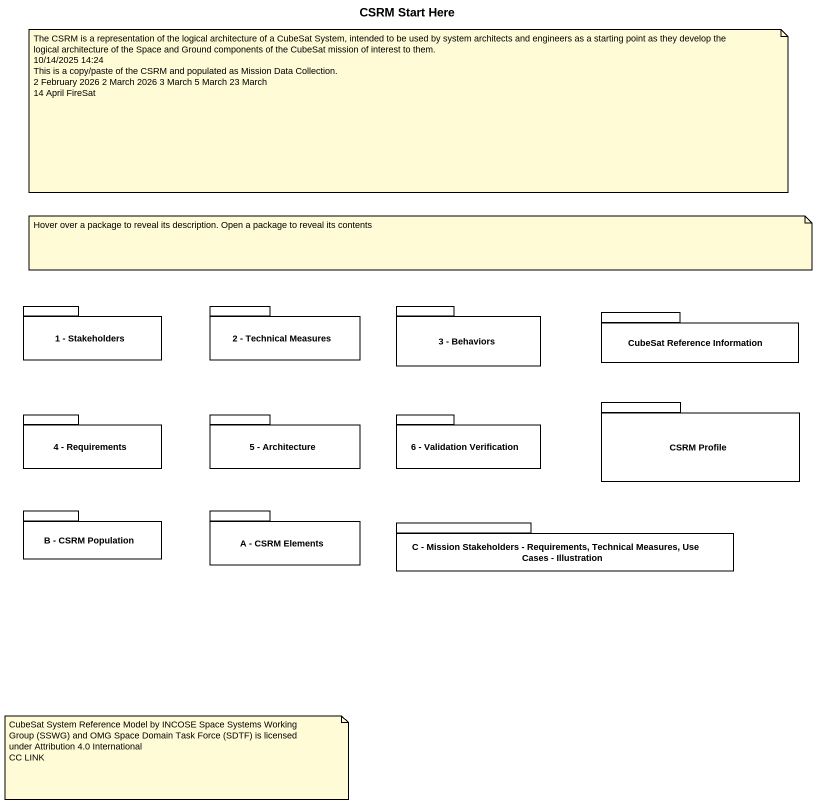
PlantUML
@startuml
title CSRM Start Here
package "1 - Stakeholders" as p1_Stakeholders {
}
package "2 - Technical Measures" as p2_Technical_Measures {
}
package "3 - Behaviors" as p3_Behaviors {
}
package "CubeSat Reference Information" as CubeSat_Reference {
}
package "4 - Requirements" as p4_Requirements {
}
package "5 - Architecture" as p5_Architecture {
}
package "6 - Validation Verification" as p6_Validation_Verification {
}
package "CSRM Profile" as CSRM_Profile {
}
package "B - CSRM Population" as B_CSRM_Population {
}
package "A - CSRM Elements" as A_CSRM_Elements {
}
package "C - Mission Stakeholders - Requirements, Technical Measures, Use Cases - Illustration" as C_Mission_Stakeholders {
}
note as N1
  The CSRM is a representation of the logical architecture of a CubeSat System, intended to be used by system architects and engineers as a starting point as they develop the logical architecture of the Space and Ground components of the CubeSat mission of interest to them.
  10/14/2025 14:24
  This is a copy/paste of the CSRM and populated as Mission Data Collection.
  2 February 2026 2 March 2026 3 March 5 March 23 March
  14 April FireSat
end note
note as N2
  Hover over a package to reveal its description. Open a package to reveal its contents
end note
note as N3
  CubeSat System Reference Model by INCOSE Space Systems Working Group (SSWG) and OMG Space Domain Task Force (SDTF) is licensed under Attribution 4.0 International
  CC LINK
end note
@enduml
